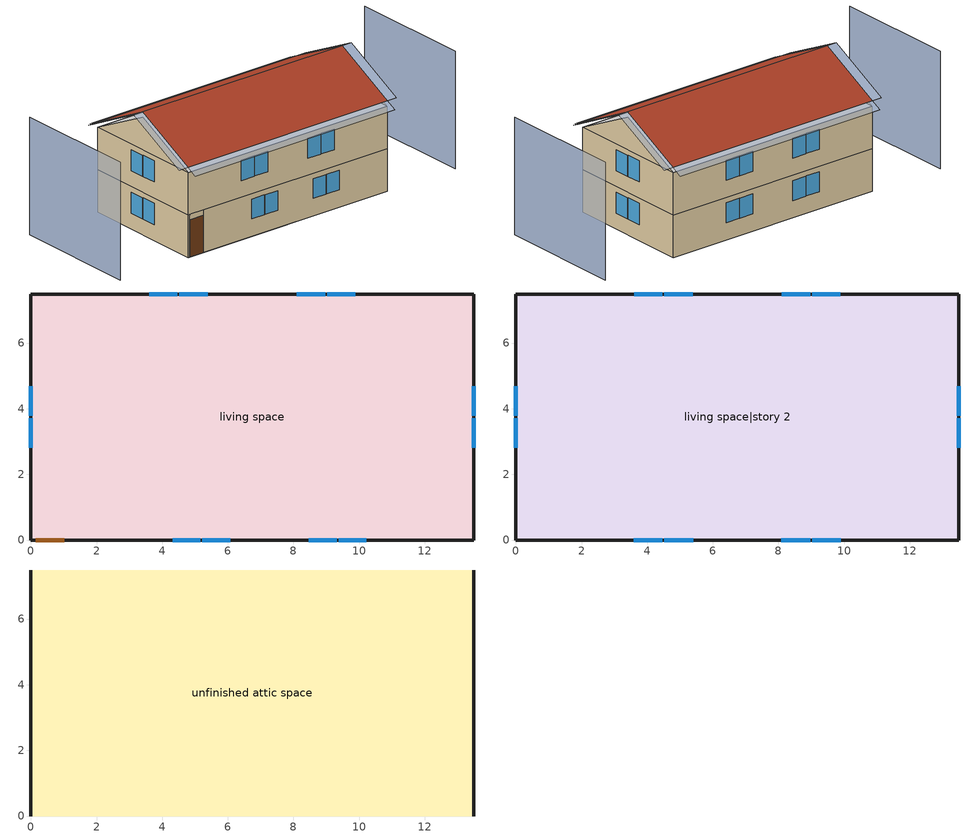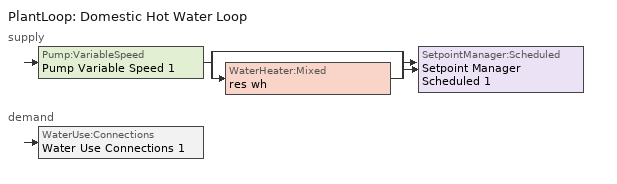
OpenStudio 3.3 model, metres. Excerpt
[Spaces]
living space
 floor foundation (FloorFndGrndFinSlab): 0,0 0,7.49 13.49,7.49 13.49,0 z0
 wall outside (WallExtInsFin): 0,7.49 0,0 0.13,0 1.05,0 13.49,0 13.49,7.49 0,7.49 z0:2.44
 window (WindowConstruction): 4.32,0 5.16,0 / 5.23,0 6.07,0 / 8.47,0 9.31,0 / 9.37,0 10.22,0 z1.01:2.13; 9.88,7.49 9.02,7.49 / 8.96,7.49 8.1,7.49 / 5.39,7.49 4.53,7.49 / 4.47,7.49 3.61,7.49 z0.99:2.13; 0,4.68 0,3.78 / 0,3.72 0,2.81 / 13.49,2.81 13.49,3.72 / 13.49,3.78 13.49,4.68 z0.92:2.13
 door (Door): 0.15,0 1.02,0 z0:2.13
living space|story 2
 floor to living space (FloorFinUninsFin): 0,0 0,7.49 13.49,7.49 13.49,0 z2.44
 wall outside (WallExtInsFin): 0,7.49 0,0 13.49,0 13.49,7.49 0,7.49 z2.44:4.88
 window (WindowConstruction): 3.59,0 4.47,0 / 4.53,0 5.4,0 / 8.08,0 8.96,0 / 9.02,0 9.9,0 z3.4:4.57; 9.88,7.49 9.02,7.49 / 8.96,7.49 8.1,7.49 / 5.39,7.49 4.53,7.49 / 4.47,7.49 3.61,7.49 z3.43:4.57; 0,4.68 0,3.78 / 0,3.72 0,2.81 / 13.49,2.81 13.49,3.72 / 13.49,3.78 13.49,4.68 z3.36:4.57
unfinished attic space
 floor to living space|story 2 (FloorFinInsUnfinAttic): 0,7.49 13.49,7.49 13.49,0 0,0 z4.88
 wall outside (WallExtUninsUnfin): 0,3.75,6.75 0,7.49,4.88 0,0,4.88; 13.49,3.75,6.75 13.49,0,4.88 13.49,7.49,4.88
 roof outside (RoofUnfinInsExt): 13.49,3.75,7.06 0,3.75,7.06 0,0,5.18 13.49,0,5.18; 0,3.75,7.06 13.49,3.75,7.06 13.49,7.49,5.18 0,7.49,5.18
shading: -4.57,7.49 -4.57,0 / 18.06,0 18.06,7.49 z0:6.75; 13.49,3.78 13.49,4.68 / 13.49,2.81 13.49,3.72 / 0,3.72 0,2.81 / 0,4.68 0,3.78 z3.36:4.57; 13.49,3.78 13.49,4.68 / 13.49,2.81 13.49,3.72 / 0,4.68 0,3.78 / 0,3.72 0,2.81 z0.92:2.13; 3.59,0 4.47,0 / 9.02,0 9.9,0 / 4.53,0 5.4,0 / 8.08,0 8.96,0 z3.4:4.57; 8.96,7.49 8.1,7.49 / 4.47,7.49 3.61,7.49 / 9.88,7.49 9.02,7.49 / 5.39,7.49 4.53,7.49 z0.99:2.13; 5.23,0 6.07,0 / 9.37,0 10.22,0 / 8.47,0 9.31,0 / 4.32,0 5.16,0 z1.01:2.13; 4.47,7.49 3.61,7.49 / 9.88,7.49 9.02,7.49 / 8.96,7.49 8.1,7.49 / 5.39,7.49 4.53,7.49 z3.43:4.57; 14.1,0,5.18 14.1,3.75,7.06 13.49,3.75,7.06 13.49,0,5.18; -0.61,3.75,7.06 -0.61,0,5.18 0,0,5.18 0,3.75,7.06; 0,-0.61,4.88 13.49,-0.61,4.88 13.49,0,5.18 0,0,5.18; -0.61,7.49,5.18 -0.61,3.75,7.06 0,3.75,7.06 0,7.49,5.18; 14.1,3.75,7.06 14.1,7.49,5.18 13.49,7.49,5.18 13.49,3.75,7.06; 13.49,8.1,4.88 0,8.1,4.88 0,7.49,5.18 13.49,7.49,5.18
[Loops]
PlantLoop 'Domestic Hot Water Loop'
 supply: Pump:VariableSpeed 'Pump Variable Speed 1' > split
  | bypass
  | WaterHeater:Mixed 'res wh'
  join > SetpointManager:Scheduled 'Setpoint Manager Scheduled 1'
 demand: WaterUse:Connections 'Water Use Connections 1'
[Building]
Building 1: North Axis {deg}=180; Standards Number of Stories=2; Standards Number of Above Ground Stories=2; Standards Building Type=singlefamilydetached; Standards Number of Living Units=1
[Site]
Denver-Aurora-Buckley AFB: Latitude {deg}=39.72; Longitude {deg}=-104.75; Time Zone {hr}=-7; Elevation {m}=1726; Terrain=Suburbs
[ClimateZones]
Climate Zone Institution Name 1=Building America; Climate Zone Document Year 1=0; Climate Zone Value 1=Marine; Climate Zone Institution Name 2=ASHRAE; Climate Zone Document Name 2=ANSI/ASHRAE Standard 169; Climate Zone Document Year 2=2006; Climate Zone Institution Name 3=CEC; Climate Zone Document Name 3=California Climate Zone Descriptions; Climate Zone Document Year 3=1995
[Site:WaterMainsTemperature]
Calculation Method=Correlation; Annual Average Outdoor Air Temperature {C}=11.8371; Maximum Difference In Monthly Average Outdoor Air Temperatures {deltaC}=13.5266
[Site:GroundTemperature:Deep]
11.8371, 11.8371, 11.8371, 11.8371, 11.8371, 11.8371, 11.8371, 11.8371, 11.8371, 11.8371, 11.8371, 11.8371
[Material] Roughness=Rough
Name | Thickness {m} | Conductivity {W/m-K} | Density {kg/m3} | Specific Heat {J/kg-K} | Thermal Absorptance | Solar Absorptance | Visible Absorptance
Drywall 0.5 in. | 0.0127 | 0.160291 | 801 | 837.4 | 0.9 | 0.5 | 0.1
FloorUATrussandIns | 0.0889 | 0.0589139 | 50.7834 | 1165.1 | 0.9 | 0.5 | 0.9
FloorUAAdditionalCeilingIns | 0.099314 | 0.0562575 | 16.02 | 1046.75
Metal, Dark | 0.009525 | 0.162714 | 1121.4 | 1465.45 | 0.9 | 0.9 | 0.9
RoofSheathing | 0.01905 | 0.115458 | 512.64 | 1214.23 | 0.82 | 0.3 | 0.3
RoofUARoofIns | 0.18415 | 8.02397 | 37.0049 | 1207.88 | 0.9 | 0.9 | 0.9
Wood, Medium/Dark | 0.0254 | 0.102417 | 544.68 | 1172.36 | 0.92 | 0.75 | 0.75
WallSheathing | 0.0127 | 0.115458 | 512.64 | 1214.23 | 0.82 | 0.3 | 0.3
WallStudAndCavity | 0.0889 | 0.329206 | 129.063 | 1212.76 | 0.92 | 0.75 | 0.92
WallStudAndCavity 1 | 0.0889 | 0.384544 | 83.0341 | 1211.67 | 0.92 | 0.75 | 0.92
WallStudAndCavity 2 | 0.0889 | 0.397942 | 83.0341 | 1211.67 | 0.82 | 0.3 | 0.3
res furniture material living space | 0.1524 | 0.115458 | 640.8 | 1214.23 | 0.9 | 0.6 | 0.1
FootingMaterial | 0.2032 | 1.803125 | 2242.8 | 837.4 | 0.9
Concrete 4.0 in. | 0.1016 | 1.803125 | 2242.8 | 837.4 | 0.9
Floor Covering | 0.0127 | 0.0433444 | 54.468 | 1339.84 | 0.9 | 0.9
FloorFinStudAndAirFloor | 0.1397 | 0.557395 | 67.691 | 1210.98 | 0.9 | 0.5 | 0.9
Wood Floor | 0.015875 | 0.115458 | 544.68 | 1214.23
DoorMaterial | 0.04445 | 0.0612267 | 512.64 | 1214.23 | 0.82 | 0.3 | 0.3
[Construction]
FloorFinInsUnfinAttic: Drywall 0.5 in., FloorUATrussandIns, FloorUAAdditionalCeilingIns
RoofUnfinInsExt: Metal, Dark, RoofSheathing, RoofUARoofIns
WallExtInsFin: Wood, Medium/Dark, WallSheathing, WallStudAndCavity, Drywall 0.5 in.
WallExtUninsUnfin: Wood, Medium/Dark, WallSheathing, WallStudAndCavity 1
WallIntFinUninsFin: WallStudAndCavity 2, Drywall 0.5 in.
res furniture construction living space; res furniture construction living space|story 2: res furniture material living space
FootingConstruction: FootingMaterial
FloorFndGrndFinSlab: Concrete 4.0 in., Floor Covering
FloorFinUninsFin: Drywall 0.5 in., FloorFinStudAndAirFloor, RoofSheathing, Wood Floor, Floor Covering
WindowConstruction: WindowMaterial
Door: DoorMaterial
[WindowMaterial:SimpleGlazingSystem]
WindowMaterial: U-Factor {W/m2-K}=1.64662; Solar Heat Gain Coefficient=0.26
[ThermalZone] Use Ideal Air Loads=No
Name | Thermostat
living zone | living zone temperature setpoint
unfinished attic zone
[Sizing:Zone] Zone Cooling Design Supply Air Temperature Input Method=SupplyAirTemperature; Zone Cooling Design Supply Air Temperature {C}=14; Zone Cooling Design Supply Air Temperature Difference {deltaC}=11.11; Zone Heating Design Supply Air Temperature Input Method=SupplyAirTemperature; Zone Heating Design Supply Air Temperature {C}=40; Zone Heating Design Supply Air Temperature Difference {deltaC}=11.11; Zone Cooling Design Supply Air Humidity Ratio {kg-H2O/kg-air}=0.0085; Zone Heating Design Supply Air Humidity Ratio {kg-H2O/kg-air}=0.008; Cooling Design Air Flow Method=DesignDay; Heating Design Air Flow Method=DesignDay; Account for Dedicated Outdoor Air System=No; Dedicated Outdoor Air System Control Strategy=NeutralSupplyAir; Dedicated Outdoor Air Low Setpoint Temperature for Design {C}=autosize; Dedicated Outdoor Air High Setpoint Temperature for Design {C}=autosize
living zone; unfinished attic zone
[Zone equipment]
living zone: Zone HVAC Baseboard Radiant Convective Electric
[Space]
Name | Space Type | Thermal Zone | Building Unit
living space; living space|story 2 | Space Type 1 | living zone | unit 1
unfinished attic space | Space Type 2 | unfinished attic zone
[SpaceType]
Name | Standards Space Type
Space Type 1 | living
Space Type 2 | unfinished attic
[BuildingUnit]
unit 1: Building Unit Type=Residential
[External:File]
schedules.csv: File=schedules.csv
[People:Definition] Number of People Calculation Method=People; Number of People {people}=0.5; Fraction Radiant=0.319734; Sensible Heat Fraction=0.573; Carbon Dioxide Generation Rate {m3/s-W}=0; Enable ASHRAE 55 Comfort Warnings=No; Mean Radiant Temperature Calculation Type=ZoneAveraged
res occupants|living space|story 2; res occupants|living space
[People] Number of People Schedule=occupants; Activity Level Schedule=res occupants activity schedule; Multiplier=1
Name | People Definition | Space or SpaceType
res occupants|living space|story 2 | res occupants|living space|story 2 | living space|story 2
res occupants|living space | res occupants|living space | living space
[InternalMass:Definition] Design Level Calculation Method=SurfaceArea
Name | Construction | Surface Area {m2}
living space Partition; living space|story 2 Partition | WallIntFinUninsFin | 101.079
res furniture mass living space | res furniture construction living space | 40.4314
res furniture mass living space|story 2 | res furniture construction living space|story 2 | 40.4314
[InternalMass] Multiplier=1
Name | Internal Mass Definition | Space or SpaceType
living space Partition | living space Partition | living space
living space|story 2 Partition | living space|story 2 Partition | living space|story 2
res furniture mass living space | res furniture mass living space | living space
res furniture mass living space|story 2 | res furniture mass living space|story 2 | living space|story 2
[Foundation:Kiva]
Foundation Kiva 1: Wall Height Above Grade {m}=0.2032; Wall Depth Below Slab {m}=0.2032; Footing Wall Construction=FootingConstruction
[Foundation:Kiva:Settings]
Soil Conductivity {W/m-K}=1.731; Soil Density {kg/m3}=1842.3; Soil Specific Heat {J/kg-K}=418.7; Ground Solar Absorptivity=0.9; Ground Thermal Absorptivity=0.9; Ground Surface Roughness {m}=0.03; Far-Field Width {m}=40; Deep-Ground Boundary Condition=ZeroFlux; Deep-Ground Depth {m}=40; Minimum Cell Dimension {m}=0.02; Maximum Cell Growth Coefficient=1.5; Simulation Timestep=Hourly
[SurfaceProperty:ExposedFoundationPerimeter]
Surface 1: Exposed Perimeter Calculation Method=TotalExposedPerimeter; Total Exposed Perimeter {m}=41.9644
[PlantLoop]
Domestic Hot Water Loop: Glycol Concentration=0; Maximum Loop Flow Rate {m3/s}=0.01; Plant Loop Volume {m3}=0.003; Load Distribution Scheme=Optimal
[Sizing:Plant]
Domestic Hot Water Loop: Loop Type=Heating; Design Loop Exit Temperature {C}=51.6667; Loop Design Temperature Difference {deltaC}=5.55556; Sizing Option=NonCoincident; Zone Timesteps in Averaging Window=1; Coincident Sizing Factor Mode=None
[Pump:VariableSpeed]
Pump Variable Speed 1: Rated Flow Rate {m3/s}=0.01; Rated Pump Head {Pa}=1; Rated Power Consumption {W}=0; Motor Efficiency=1; Fraction of Motor Inefficiencies to Fluid Stream=0; Coefficient 1 of the Part Load Performance Curve=0; Coefficient 2 of the Part Load Performance Curve=1; Coefficient 3 of the Part Load Performance Curve=0; Coefficient 4 of the Part Load Performance Curve=0; Pump Control Type=Intermittent; Skin Loss Radiative Fraction=0.5; Design Power Sizing Method=PowerPerFlowPerPressure; Design Electric Power per Unit Flow Rate {W/(m3/s)}=348701.1; Design Shaft Power per Unit Flow Rate per Unit Head {W-s/m3-Pa}=1.28205; Design Minimum Flow Rate Fraction=0
[SetpointManager:Scheduled]
Setpoint Manager Scheduled 1: Control Variable=Temperature; Schedule=dhw temp
[WaterHeater:Mixed]
res wh: Tank Volume {m3}=0.143846; Setpoint Temperature Schedule=WH Setpoint Temp; Deadband Temperature Difference {deltaC}=2; Maximum Temperature Limit {C}=99; Heater Control Type=Cycle; Heater Maximum Capacity {W}=11722.8; Heater Minimum Capacity {W}=0; Heater Fuel Type=Electricity; Heater Thermal Efficiency=0.773298; Off Cycle Parasitic Fuel Consumption Rate {W}=0; Off Cycle Parasitic Fuel Type=Electricity; Off Cycle Parasitic Heat Fraction to Tank=0; On Cycle Parasitic Fuel Consumption Rate {W}=0; On Cycle Parasitic Fuel Type=Electricity; On Cycle Parasitic Heat Fraction to Tank=0; Ambient Temperature Indicator=ThermalZone; Ambient Temperature Thermal Zone=living zone; Off Cycle Loss Coefficient to Ambient Temperature {W/K}=4.15693; Off Cycle Loss Fraction to Thermal Zone=0.64; On Cycle Loss Coefficient to Ambient Temperature {W/K}=4.15693; On Cycle Loss Fraction to Thermal Zone=1; Use Side Effectiveness=1; Source Side Effectiveness=1; Use Side Design Flow Rate {m3/s}=autosize; Source Side Design Flow Rate {m3/s}=autosize; Indirect Water Heating Recovery Time {hr}=1.5; Source Side Flow Control Mode=IndirectHeatPrimarySetpoint
[WaterHeater:Sizing]
res wh: Design Mode=PeakDraw; Time Storage Can Meet Peak Draw {hr}=0.538503; Time for Tank Recovery {hr}=0; Nominal Tank Volume for Autosizing Plant Connections {m3}=1
[WaterUse:Connections]
Water Use Connections 1: Drain Water Heat Exchanger Type=None; Drain Water Heat Exchanger Destination=Plant; Water Use Equipment Name 1=res shower; Water Use Equipment Name 2=res sink; Water Use Equipment Name 3=res bath; Water Use Equipment Name 4=res shower dist; Water Use Equipment Name 5=res sink dist; Water Use Equipment Name 6=res bath dist; Water Use Equipment Name 7=res cw; Water Use Equipment Name 8=res dw
[WaterUse:Equipment:Definition]
Name | Peak Flow Rate {m3/s} | Target Temperature Schedule
res shower | 2.21207e-05 | fixtures temperature schedule
res sink | 1.99845e-05 | fixtures temperature schedule
res bath | 8.15802e-05 | fixtures temperature schedule
res shower dist; res sink dist; res bath dist | 0 | fixtures temperature schedule
res cw | 1.13929e-05 | res cw temperature schedule
res dw | 1.94488e-05 | res dw temperature schedule
[WaterUse:Equipment] Space=living space|story 2
Name | Water Use Equipment Definition | Flow Rate Fraction Schedule
res shower | res shower | showers
res sink | res sink | sinks
res bath | res bath | baths
res shower dist | res shower dist | showers
res sink dist | res sink dist | sinks
res bath dist | res bath dist | baths
res cw | res cw | clothes_washer
res dw | res dw | dishwasher
[OtherEquipment:Definition] Design Level Calculation Method=EquipmentLevel; Fraction Radiant=0; Fraction Lost=0
Name | Design Level {W} | Fraction Latent
res shower | 635.946 | 0.486891
res sink | 200.542 | 0.311263
res bath | 1202.06 | 0
res hot water distribution | 3491.5 | 0
[OtherEquipment] Space or SpaceType=living space|story 2
Name | Other Equipment Definition | Schedule
res shower | res shower | showers
res sink | res sink | sinks
res bath | res bath | baths
res hot water distribution | res hot water distribution | showers
[EnergyManagementSystem:Sensor]
Name | Output Variable or Output Meter Index Key | Output Variable or Output Meter
res_shower_vol | res shower | Water Use Equipment Hot Water Volume
res_shower_tout | res wh | Water Heater Use Side Outlet Temperature
res_shower_mixsp | fixtures temperature schedule | Schedule Value
res_nv_pb_s |  | Site Outdoor Air Barometric Pressure
res_af_vw_s |  | Site Wind Speed
res_nv_wt_s |  | Site Outdoor Air Humidity Ratio
res_af_1_tin_s | living zone | Zone Mean Air Temperature
res_af_1_tt_s | living zone | Zone Outdoor Air Drybulb Temperature
res_nv_1_nva_s | res nv_1 avail schedule | Schedule Value
res_nv_1_sp_s | res nv_1 temp schedule | Schedule Value
res_infil_1_range_sch_s | res mv_1 range exhaust schedule | Schedule Value
res_infil_1_bath_sch_s | res mv_1 bath exhaust schedule | Schedule Value
res_infil_1_dryer_sch_s | clothes_dryer_exhaust | Schedule Value
res_infil_1_wh_sch_s | Always On Discrete | Schedule Value
[EnergyManagementSystem:Program]
res_shower_sag: If res_shower_vol > 0; Set ShowerTime=SystemTimeStep; Else; Set ShowerTime=0; EndIf; If (res_shower_vol > 0) && (res_shower_mixsp > res_shower_tout); Set ShowerSag=SystemTimeStep; Set ShowerE=res_shower_vol*4141170*(res_shower_mixsp-res_shower_tout); Else; Set ShowerSag=0; Set ShowerE=0; EndIf
res_nv_1_program: Set Tdiff = res_af_1_tin_s-res_af_1_tt_s; Set dT = (@Abs Tdiff); Set pt = (@RhFnTdbWPb res_af_1_tt_s res_nv_wt_s res_nv_pb_s); Set NVA = 9725.065913320661; Set Cs = 0.00017926040778923255; Set Cw = 8.70903777141566e-05; Set MNV = 2.7385536970752042; Set MHR = 0.0115; Set MRH = 0.7; Set temp1 = (res_nv_1_nva_s*NVA); Set SGNV = temp1*((((Cs*dT)+(Cw*(res_af_vw_s^2)))^0.5)/1000); If (res_nv_wt_s<MHR) && (pt<MRH) && (res_af_1_tin_s>res_nv_1_sp_s); Set temp2 = (res_af_1_tin_s-res_nv_1_sp_s); Set NVadj1 = temp2/(res_af_1_tin_s-res_af_1_tt_s); Set NVadj2 = (@Min NVadj1 1); Set NVadj3 = (@Max NVadj2 0); Set NVadj = SGNV*NVadj3; Set res_nv_1_flow_act = (@Min NVadj MNV); Else; Set res_nv_1_flow_act = 0; EndIf
res_infil_1_program: Set p_m = 0.14; Set p_s = 0.22; Set s_m = 270; Set s_s = 370; Set z_m = 9.99744; Set z_s = 4.8768; Set f_t = (((s_m/z_m)^p_m)*((z_s/s_s)^p_s)); Set Tdiff = res_af_1_tin_s-res_af_1_tt_s; Set dT = @Abs Tdiff; Set c = 0.2124; Set Cs = 0.1055; Set Cw = 0.1502; Set n = 0.65; Set sft = (f_t*0.7000000000000001); Set temp1 = ((c*Cw)*((sft*res_af_vw_s)^(2*n)))^2; Set Qn = (((c*Cs*(dT^n))^2)+temp1)^0.5; Set Tdiff = res_af_1_tin_s-res_af_1_tt_s; Set QWHV = res_infil_1_wh_sch_s*0.0; Set Qrange = res_infil_1_range_sch_s*0.0472; Set Qdryer = res_infil_1_dryer_sch_s*0.0472; Set Qbath = res_infil_1_bath_sch_s*0.0472; Set QductsOut = 0; Set QductsIn = 0; Set Qout = Qrange+Qbath+Qdryer+QductsOut; Set Qin = QWHV+QductsIn; Set faneff_wh = 1; Set res_infil_1_house_fan_act = (QWHV*300)/faneff_wh*0; Set faneff_sp = 0.4719474432000001; Set res_infil_1_range_fan_act = (Qrange*300)/faneff_sp; Set res_infil_1_bath_fan_act = (Qbath*300)/faneff_sp; Set Qfan = (@Max Qout Qin); If Qfan > 0; Set Qavg = ((Qout + Qin) / 2.0); If ((@Abs (Qout - Qavg)) / Qavg) <= 0.1; Set phi = 1; Else; Set phi = (Qn / (Qn + Qfan)); EndIf; Set Qinf_adj = phi * Qn; Else; Set Qinf_adj = Qn; EndIf; Set res_infil_1_flow_act = Qfan + Qinf_adj
[EnergyManagementSystem:ProgramCallingManager]
res shower sag: EndOfSystemTimestepAfterHVACReporting; res_shower_sag
res af_1 program calling manager: BeginTimestepBeforePredictor; res_infil_1_program; res_nv_1_program
[EnergyManagementSystem:OutputVariable] Type of Data in Variable=Summed; Update Frequency=SystemTimestep; EMS Program or Subroutine=res_shower_sag
Name | EMS Variable | Units
Unmet Shower Energy|unit 1 | ShowerE | J
Unmet Shower Time|unit 1 | ShowerSag | hr
Shower Draw Time|unit 1 | ShowerTime | hr
[ThermostatSetpoint:DualSetpoint]
living zone temperature setpoint: Heating Setpoint Temperature Schedule=res heating setpoint; Cooling Setpoint Temperature Schedule=res cooling setpoint
[ElectricEquipment:Definition] Design Level Calculation Method=EquipmentLevel
Name | Design Level {W} | Fraction Latent | Fraction Radiant | Fraction Lost
res ceil fan | 10.6213 | 0 | 0.558 | 0
res refrig | 71.9878 | 0 | 0 | 0
res cw | 695.483 | 0 | 0.48 | 0.2
res cd electric | 9336.28 | 0.05 | 0.09 | 0.8
res dw | 1478.12 | 0.15 | 0.36 | 0.25
res range electric | 3505.96 | 0.3 | 0.24 | 0.3
res misc plug loads|living space|story 2; res misc plug loads|living space | 113.094 | 0.021 | 0.558 | 0.049
res well pump | 87.3477 | 0 | 0 | 1
res infil_1 house fan; res infil_1 range fan; res infil_1 bath fan | 0 | 0 | 0 | 1
[ElectricEquipment]
Name | Electric Equipment Definition | Space or SpaceType | Schedule
res ceil fan | res ceil fan | living space|story 2 | ceiling_fan
res refrig | res refrig | living space|story 2 | res refrig schedule
res cw | res cw | living space|story 2 | clothes_washer_power
res cd electric | res cd electric | living space|story 2 | clothes_dryer
res dw | res dw | living space|story 2 | dishwasher_power
res range electric | res range electric | living space|story 2 | cooking_range
res misc plug loads|living space|story 2 | res misc plug loads|living space|story 2 | living space|story 2 | plug_loads
res misc plug loads|living space | res misc plug loads|living space | living space | plug_loads
res well pump | res well pump | living space | plug_loads_well_pump
res infil_1 house fan | res infil_1 house fan | living space|story 2 | Always On Discrete
res infil_1 range fan | res infil_1 range fan | living space|story 2 | Always On Discrete
res infil_1 bath fan | res infil_1 bath fan | living space|story 2 | Always On Discrete
[Lights:Definition] Design Level Calculation Method=LightingLevel; Lighting Level {W}=282.438; Fraction Radiant=0.6; Fraction Visible=0.2; Return Air Fraction=0
res lighting interior living space|story 2; res lighting interior living space
[Lights] Schedule=lighting_interior; Fraction Replaceable=1
Name | Lights Definition | Space or SpaceType
res lighting interior living space|story 2 | res lighting interior living space|story 2 | living space|story 2
res lighting interior living space | res lighting interior living space | living space
[Exterior:Lights:Definition]
res lighting exterior: Design Level {W}=8.50915
[Exterior:Lights]
res lighting exterior: Exterior Lights Definition=res lighting exterior; Schedule=lighting_exterior
[SpaceInfiltration:EffectiveLeakageArea]
res infil|unfinished attic space: Space or SpaceType=unfinished attic space; Schedule=Always On Discrete; Effective Air Leakage Area {cm2}=3365.91; Stack Coefficient=0.000151375; Wind Coefficient=4.15698e-05
[SpaceInfiltration:DesignFlowRate] Space or SpaceType=living space|story 2; Schedule=Always On Discrete; Design Flow Rate Calculation Method=Flow/Space; Design Flow Rate {m3/s}=0
res nv_1 flow; res infil_1 flow
[EnergyManagementSystem:Actuator]
Name | Actuated Component | Actuated Component Type | Actuated Component Control Type
res_nv_1_flow_act | res nv_1 flow | Zone Infiltration | Air Exchange Flow Rate
res_infil_1_house_fan_act | res infil_1 house fan | ElectricEquipment | Electricity Rate
res_infil_1_range_fan_act | res infil_1 range fan | ElectricEquipment | Electricity Rate
res_infil_1_bath_fan_act | res infil_1 bath fan | ElectricEquipment | Electricity Rate
res_infil_1_flow_act | res infil_1 flow | Zone Infiltration | Air Exchange Flow Rate
[ZoneHVAC:Baseboard:RadiantConvective:Electric]
Zone HVAC Baseboard Radiant Convective Electric: Availability Schedule=Always On Discrete hvac_library; Heating Design Capacity Method=HeatingDesignCapacity; Heating Design Capacity {W}=autosize; Heating Design Capacity Per Floor Area {W/m2}=0; Fraction of Autosized Heating Design Capacity=1; Efficiency=1; Fraction Radiant=0.2; Fraction of Radiant Energy Incident on People=0.3
[Schedule:File] External File=schedules.csv; Rows to Skip at Top=1; Number of Hours of Data=8760; Minutes per Item=15
Name | Column Number
occupants | 1
showers | 14
sinks | 15
baths | 13
ceiling_fan | 16
clothes_washer | 9
clothes_washer_power | 10
clothes_dryer | 11
dishwasher | 7
dishwasher_power | 8
cooking_range | 6
lighting_interior | 2
lighting_exterior | 3
plug_loads | 17
plug_loads_well_pump | 19
clothes_dryer_exhaust | 12
[Schedule:Constant]
Name | Value
res occupants activity schedule | 112.539
dhw temp; WH Setpoint Temp | 51.6667
fixtures temperature schedule | 43.3333
Always On Discrete; Always On Discrete hvac_library | 1
res cw temperature schedule; res dw temperature schedule | 52.666
[Schedule:Ruleset]
Name | Default Day Schedule | Summer Design Day Schedule | Winter Design Day Schedule
res heating setpoint | Schedule Day 6 | res heating setpoint summer design | res heating setpoint winter design
res cooling setpoint | Schedule Day 7 | res cooling setpoint summer design | res cooling setpoint winter design
res refrig schedule | Schedule Day 8 | res refrig schedule summer design | res refrig schedule winter design
res nv_1 temp schedule | Schedule Day 13
res nv_1 avail schedule | Schedule Day 14
res mv_1 range exhaust schedule | Schedule Day 17 | res mv_1 range exhaust schedule summer design | res mv_1 range exhaust schedule winter design
res mv_1 bath exhaust schedule | Schedule Day 18 | res mv_1 bath exhaust schedule summer design | res mv_1 bath exhaust schedule winter design
[Schedule:Day]
Schedule Day 6; Schedule Day 7; Schedule Day 8; res refrig schedule winter design; Schedule Day 13; Schedule Day 14; Schedule Day 17; res mv_1 range exhaust schedule winter design; Schedule Day 18; res mv_1 bath exhaust schedule winter design: 24, 0, 0
res heating setpoint allday1; res heating setpoint allday2; res heating setpoint allday3; res heating setpoint allday4; res heating setpoint allday5; res heating setpoint allday6; res heating setpoint allday7; res heating setpoint allday8; res heating setpoint allday9; res heating setpoint allday10; res heating setpoint allday11; res heating setpoint allday12; res cooling setpoint allday1; res cooling setpoint allday2; res cooling setpoint allday3; res cooling setpoint allday4; res cooling setpoint allday5; res cooling setpoint allday6; res cooling setpoint allday9; res cooling setpoint allday10; res cooling setpoint allday11; res cooling setpoint allday12: 2, 0, 21.1111, 11, 0, 20.5556, 24, 0, 21.1111
res heating setpoint winter design; res cooling setpoint winter design: 24, 0, 21.1111
res heating setpoint summer design; res cooling setpoint summer design: 24, 0, 23.8889
res cooling setpoint allday7; res cooling setpoint allday8: 1, 0, 21.1111, 2, 0, 21.1111, 3, 0, 20.5556, 4, 0, 20.5556, 5, 0, 20.5556, 6, 0, 20.5556, 7, 0, 20.5556, 8, 0, 20.5556, 9, 0, 20.5556, 10, 0, 20.5556, 11, 0, 20.5556, 12, 0, 21.1111, 13, 0, 21.1111, 14, 0, 21.1111, 15, 0, 21.1111, 16, 0, 21.1111, 17, 0, 21.1111, 18, 0, 21.1111, 19, 0, 21.1111, 20, 0, 21.1111, 21, 0, 21.1111, 22, 0, 21.1111, 23, 0, 21.1111, 24, 0, 21.1111
res refrig schedule allday1; res refrig schedule allday12: 1, 0, 0.610949, 2, 0, 0.595675, 3, 0, 0.580401, 4, 0, 0.565128, 6, 0, 0.549854, 7, 0, 0.580401, 8, 0, 0.610949, 10, 0, 0.626223, 12, 0, 0.610949, 15, 0, 0.641496, 16, 0, 0.626223, 17, 0, 0.672044, 18, 0, 0.733139, 19, 0, 0.763686, 20, 0, 0.733139, 21, 0, 0.717865, 22, 0, 0.702591, 23, 0, 0.672044, 24, 0, 0.626223
res refrig schedule allday2: 1, 0, 0.609489, 2, 0, 0.594252, 3, 0, 0.579015, 4, 0, 0.563777, 6, 0, 0.54854, 7, 0, 0.579015, 8, 0, 0.609489, 10, 0, 0.624726, 12, 0, 0.609489, 15, 0, 0.639964, 16, 0, 0.624726, 17, 0, 0.670438, 18, 0, 0.731387, 19, 0, 0.761861, 20, 0, 0.731387, 21, 0, 0.71615, 22, 0, 0.700912, 23, 0, 0.670438, 24, 0, 0.624726
res refrig schedule allday3; res refrig schedule allday4; res refrig schedule allday5: 1, 0, 0.791241, 2, 0, 0.77146, 3, 0, 0.751679, 4, 0, 0.731898, 6, 0, 0.712117, 7, 0, 0.751679, 8, 0, 0.791241, 10, 0, 0.811022, 12, 0, 0.791241, 15, 0, 0.830803, 16, 0, 0.811022, 17, 0, 0.870365, 18, 0, 0.949489, 19, 0, 0.989051, 20, 0, 0.949489, 21, 0, 0.929708, 22, 0, 0.909927, 23, 0, 0.870365, 24, 0, 0.811022
res refrig schedule allday6; res refrig schedule allday7; res refrig schedule allday8; res refrig schedule allday9: 1, 0, 0.8, 2, 0, 0.78, 3, 0, 0.76, 4, 0, 0.74, 6, 0, 0.72, 7, 0, 0.76, 8, 0, 0.8, 10, 0, 0.82, 12, 0, 0.8, 15, 0, 0.84, 16, 0, 0.82, 17, 0, 0.88, 18, 0, 0.96, 19, 0, 1, 20, 0, 0.96, 21, 0, 0.94, 22, 0, 0.92, 23, 0, 0.88, 24, 0, 0.82
res refrig schedule allday10: 1, 0, 0.679562, 2, 0, 0.662573, 3, 0, 0.645584, 4, 0, 0.628595, 6, 0, 0.611606, 7, 0, 0.645584, 8, 0, 0.679562, 10, 0, 0.696551, 12, 0, 0.679562, 15, 0, 0.71354, 16, 0, 0.696551, 17, 0, 0.747518, 18, 0, 0.815474, 19, 0, 0.849453, 20, 0, 0.815474, 21, 0, 0.798485, 22, 0, 0.781496, 23, 0, 0.747518, 24, 0, 0.696551
res refrig schedule allday11: 1, 0, 0.675182, 2, 0, 0.658303, 3, 0, 0.641423, 4, 0, 0.624544, 6, 0, 0.607664, 7, 0, 0.641423, 8, 0, 0.675182, 10, 0, 0.692062, 12, 0, 0.675182, 15, 0, 0.708942, 16, 0, 0.692062, 17, 0, 0.742701, 18, 0, 0.810219, 19, 0, 0.843978, 20, 0, 0.810219, 21, 0, 0.793339, 22, 0, 0.77646, 23, 0, 0.742701, 24, 0, 0.692062
res refrig schedule summer design; res mv_1 range exhaust schedule summer design; res mv_1 bath exhaust schedule summer design: 24, 0, 1
res nv_1 temp schedule allday1; res nv_1 temp schedule allday2; res nv_1 temp schedule allday3; res nv_1 temp schedule allday4; res nv_1 temp schedule allday5; res nv_1 temp schedule allday10; res nv_1 temp schedule allday11; res nv_1 temp schedule allday12: 2, 0, 20.5556, 11, 0, 20, 24, 0, 20.5556
res nv_1 temp schedule allday6; res nv_1 temp schedule allday7; res nv_1 temp schedule allday9: 24, 0, 21.6667
res nv_1 temp schedule allday8: 2, 0, 21.6667, 11, 0, 21.1111, 24, 0, 21.6667
res nv_1 availability schedule allday1 on; res nv_1 availability schedule allday1 on 1; res nv_1 availability schedule allday1 on 2; res nv_1 availability schedule allday1 on 3; res nv_1 availability schedule allday1 on 4; res nv_1 availability schedule allday1 on 5; res nv_1 availability schedule allday1 on 6; res nv_1 availability schedule allday1 on 7; res nv_1 availability schedule allday1 on 8; res nv_1 availability schedule allday1 on 9; res nv_1 availability schedule allday1 on 10; res nv_1 availability schedule allday1 on 11: 1, 0, 1, 2, 0, 1, 3, 0, 1, 4, 0, 1, 5, 0, 1, 6, 0, 1, 7, 0, 1, 8, 0, 1, 9, 0, 1, 10, 0, 1, 11, 0, 1, 12, 0, 1, 13, 0, 1, 14, 0, 1, 15, 0, 1, 16, 0, 1, 17, 0, 1, 18, 0, 1, 19, 0, 1, 20, 0, 1, 21, 0, 1, 22, 0, 1, 23, 0, 1, 24, 0, 1
res mv_1 range exhaust schedule allday1; res mv_1 range exhaust schedule allday2; res mv_1 range exhaust schedule allday3; res mv_1 range exhaust schedule allday4; res mv_1 range exhaust schedule allday5; res mv_1 range exhaust schedule allday6; res mv_1 range exhaust schedule allday7; res mv_1 range exhaust schedule allday8; res mv_1 range exhaust schedule allday9; res mv_1 range exhaust schedule allday10; res mv_1 range exhaust schedule allday11; res mv_1 range exhaust schedule allday12: 6, 0, 0, 7, 0, 1, 24, 0, 0
res mv_1 bath exhaust schedule allday1; res mv_1 bath exhaust schedule allday2; res mv_1 bath exhaust schedule allday3; res mv_1 bath exhaust schedule allday4; res mv_1 bath exhaust schedule allday5; res mv_1 bath exhaust schedule allday6; res mv_1 bath exhaust schedule allday7; res mv_1 bath exhaust schedule allday8; res mv_1 bath exhaust schedule allday9; res mv_1 bath exhaust schedule allday10; res mv_1 bath exhaust schedule allday11; res mv_1 bath exhaust schedule allday12: 11, 0, 0, 12, 0, 1, 24, 0, 0
[Schedule:Rule] Apply Monday=Yes; Apply Wednesday=Yes; Apply Friday=Yes; Date Specification Type=DateRange; Start Day=1
Name | Schedule Ruleset | Rule Order | Day Schedule | Apply Sunday | Apply Tuesday | Apply Thursday | Apply Saturday | Start Month | End Month | End Day
res heating setpoint allday rule1 | res heating setpoint | 11 | res heating setpoint allday1 | Yes | Yes | Yes | Yes | 1 | 1 | 31
res heating setpoint allday rule2 | res heating setpoint | 10 | res heating setpoint allday2 | Yes | Yes | Yes | Yes | 2 | 2 | 28
res heating setpoint allday rule3 | res heating setpoint | 9 | res heating setpoint allday3 | Yes | Yes | Yes | Yes | 3 | 3 | 31
res heating setpoint allday rule4 | res heating setpoint | 8 | res heating setpoint allday4 | Yes | Yes | Yes | Yes | 4 | 4 | 30
res heating setpoint allday rule5 | res heating setpoint | 7 | res heating setpoint allday5 | Yes | Yes | Yes | Yes | 5 | 5 | 31
res heating setpoint allday rule6 | res heating setpoint | 6 | res heating setpoint allday6 | Yes | Yes | Yes | Yes | 6 | 6 | 30
res heating setpoint allday rule7 | res heating setpoint | 5 | res heating setpoint allday7 | Yes | Yes | Yes | Yes | 7 | 7 | 31
res heating setpoint allday rule8 | res heating setpoint | 4 | res heating setpoint allday8 | Yes | Yes | Yes | Yes | 8 | 8 | 31
res heating setpoint allday rule9 | res heating setpoint | 3 | res heating setpoint allday9 | Yes | Yes | Yes | Yes | 9 | 9 | 30
res heating setpoint allday rule10 | res heating setpoint | 2 | res heating setpoint allday10 | Yes | Yes | Yes | Yes | 10 | 10 | 31
res heating setpoint allday rule11 | res heating setpoint | 1 | res heating setpoint allday11 | Yes | Yes | Yes | Yes | 11 | 11 | 30
res heating setpoint allday rule12 | res heating setpoint | 0 | res heating setpoint allday12 | Yes | Yes | Yes | Yes | 12 | 12 | 31
res cooling setpoint allday rule1 | res cooling setpoint | 11 | res cooling setpoint allday1 | Yes | Yes | Yes | Yes | 1 | 1 | 31
res cooling setpoint allday rule2 | res cooling setpoint | 10 | res cooling setpoint allday2 | Yes | Yes | Yes | Yes | 2 | 2 | 28
res cooling setpoint allday rule3 | res cooling setpoint | 9 | res cooling setpoint allday3 | Yes | Yes | Yes | Yes | 3 | 3 | 31
res cooling setpoint allday rule4 | res cooling setpoint | 8 | res cooling setpoint allday4 | Yes | Yes | Yes | Yes | 4 | 4 | 30
res cooling setpoint allday rule5 | res cooling setpoint | 7 | res cooling setpoint allday5 | Yes | Yes | Yes | Yes | 5 | 5 | 31
res cooling setpoint allday rule6 | res cooling setpoint | 6 | res cooling setpoint allday6 | Yes | Yes | Yes | Yes | 6 | 6 | 30
res cooling setpoint allday rule7 | res cooling setpoint | 5 | res cooling setpoint allday7 | Yes | Yes | Yes | Yes | 7 | 7 | 31
res cooling setpoint allday rule8 | res cooling setpoint | 4 | res cooling setpoint allday8 | Yes | Yes | Yes | Yes | 8 | 8 | 31
res cooling setpoint allday rule9 | res cooling setpoint | 3 | res cooling setpoint allday9 | Yes | Yes | Yes | Yes | 9 | 9 | 30
res cooling setpoint allday rule10 | res cooling setpoint | 2 | res cooling setpoint allday10 | Yes | Yes | Yes | Yes | 10 | 10 | 31
res cooling setpoint allday rule11 | res cooling setpoint | 1 | res cooling setpoint allday11 | Yes | Yes | Yes | Yes | 11 | 11 | 30
res cooling setpoint allday rule12 | res cooling setpoint | 0 | res cooling setpoint allday12 | Yes | Yes | Yes | Yes | 12 | 12 | 31
res refrig schedule allday rule1 | res refrig schedule | 11 | res refrig schedule allday1 | Yes | Yes | Yes | Yes | 1 | 1 | 31
res refrig schedule allday rule2 | res refrig schedule | 10 | res refrig schedule allday2 | Yes | Yes | Yes | Yes | 2 | 2 | 28
res refrig schedule allday rule3 | res refrig schedule | 9 | res refrig schedule allday3 | Yes | Yes | Yes | Yes | 3 | 3 | 31
res refrig schedule allday rule4 | res refrig schedule | 8 | res refrig schedule allday4 | Yes | Yes | Yes | Yes | 4 | 4 | 30
res refrig schedule allday rule5 | res refrig schedule | 7 | res refrig schedule allday5 | Yes | Yes | Yes | Yes | 5 | 5 | 31
res refrig schedule allday rule6 | res refrig schedule | 6 | res refrig schedule allday6 | Yes | Yes | Yes | Yes | 6 | 6 | 30
res refrig schedule allday rule7 | res refrig schedule | 5 | res refrig schedule allday7 | Yes | Yes | Yes | Yes | 7 | 7 | 31
res refrig schedule allday rule8 | res refrig schedule | 4 | res refrig schedule allday8 | Yes | Yes | Yes | Yes | 8 | 8 | 31
res refrig schedule allday rule9 | res refrig schedule | 3 | res refrig schedule allday9 | Yes | Yes | Yes | Yes | 9 | 9 | 30
res refrig schedule allday rule10 | res refrig schedule | 2 | res refrig schedule allday10 | Yes | Yes | Yes | Yes | 10 | 10 | 31
res refrig schedule allday rule11 | res refrig schedule | 1 | res refrig schedule allday11 | Yes | Yes | Yes | Yes | 11 | 11 | 30
res refrig schedule allday rule12 | res refrig schedule | 0 | res refrig schedule allday12 | Yes | Yes | Yes | Yes | 12 | 12 | 31
res nv_1 temp schedule allday rule1 | res nv_1 temp schedule | 11 | res nv_1 temp schedule allday1 | Yes | Yes | Yes | Yes | 1 | 1 | 31
res nv_1 temp schedule allday rule2 | res nv_1 temp schedule | 10 | res nv_1 temp schedule allday2 | Yes | Yes | Yes | Yes | 2 | 2 | 28
res nv_1 temp schedule allday rule3 | res nv_1 temp schedule | 9 | res nv_1 temp schedule allday3 | Yes | Yes | Yes | Yes | 3 | 3 | 31
res nv_1 temp schedule allday rule4 | res nv_1 temp schedule | 8 | res nv_1 temp schedule allday4 | Yes | Yes | Yes | Yes | 4 | 4 | 30
res nv_1 temp schedule allday rule5 | res nv_1 temp schedule | 7 | res nv_1 temp schedule allday5 | Yes | Yes | Yes | Yes | 5 | 5 | 31
res nv_1 temp schedule allday rule6 | res nv_1 temp schedule | 6 | res nv_1 temp schedule allday6 | Yes | Yes | Yes | Yes | 6 | 6 | 30
res nv_1 temp schedule allday rule7 | res nv_1 temp schedule | 5 | res nv_1 temp schedule allday7 | Yes | Yes | Yes | Yes | 7 | 7 | 31
res nv_1 temp schedule allday rule8 | res nv_1 temp schedule | 4 | res nv_1 temp schedule allday8 | Yes | Yes | Yes | Yes | 8 | 8 | 31
res nv_1 temp schedule allday rule9 | res nv_1 temp schedule | 3 | res nv_1 temp schedule allday9 | Yes | Yes | Yes | Yes | 9 | 9 | 30
res nv_1 temp schedule allday rule10 | res nv_1 temp schedule | 2 | res nv_1 temp schedule allday10 | Yes | Yes | Yes | Yes | 10 | 10 | 31
res nv_1 temp schedule allday rule11 | res nv_1 temp schedule | 1 | res nv_1 temp schedule allday11 | Yes | Yes | Yes | Yes | 11 | 11 | 30
res nv_1 temp schedule allday rule12 | res nv_1 temp schedule | 0 | res nv_1 temp schedule allday12 | Yes | Yes | Yes | Yes | 12 | 12 | 31
res nv_1 availability schedule allday ruleset1 on | res nv_1 avail schedule | 11 | res nv_1 availability schedule allday1 on |  |  |  |  | 1 | 1 | 31
res nv_1 availability schedule allday ruleset2 on | res nv_1 avail schedule | 10 | res nv_1 availability schedule allday1 on 1 |  |  |  |  | 2 | 2 | 28
res nv_1 availability schedule allday ruleset3 on | res nv_1 avail schedule | 9 | res nv_1 availability schedule allday1 on 2 |  |  |  |  | 3 | 3 | 31
res nv_1 availability schedule allday ruleset4 on | res nv_1 avail schedule | 8 | res nv_1 availability schedule allday1 on 3 |  |  |  |  | 4 | 4 | 30
res nv_1 availability schedule allday ruleset5 on | res nv_1 avail schedule | 7 | res nv_1 availability schedule allday1 on 4 |  |  |  |  | 5 | 5 | 31
res nv_1 availability schedule allday ruleset6 on | res nv_1 avail schedule | 6 | res nv_1 availability schedule allday1 on 5 |  |  |  |  | 6 | 6 | 30
res nv_1 availability schedule allday ruleset7 on | res nv_1 avail schedule | 5 | res nv_1 availability schedule allday1 on 6 |  |  |  |  | 7 | 7 | 31
res nv_1 availability schedule allday ruleset8 on | res nv_1 avail schedule | 4 | res nv_1 availability schedule allday1 on 7 |  |  |  |  | 8 | 8 | 31
res nv_1 availability schedule allday ruleset9 on | res nv_1 avail schedule | 3 | res nv_1 availability schedule allday1 on 8 |  |  |  |  | 9 | 9 | 30
res nv_1 availability schedule allday ruleset10 on | res nv_1 avail schedule | 2 | res nv_1 availability schedule allday1 on 9 |  |  |  |  | 10 | 10 | 31
res nv_1 availability schedule allday ruleset11 on | res nv_1 avail schedule | 1 | res nv_1 availability schedule allday1 on 10 |  |  |  |  | 11 | 11 | 30
res nv_1 availability schedule allday ruleset12 on | res nv_1 avail schedule | 0 | res nv_1 availability schedule allday1 on 11 |  |  |  |  | 12 | 12 | 31
res mv_1 range exhaust schedule allday rule1 | res mv_1 range exhaust schedule | 11 | res mv_1 range exhaust schedule allday1 | Yes | Yes | Yes | Yes | 1 | 1 | 31
res mv_1 range exhaust schedule allday rule2 | res mv_1 range exhaust schedule | 10 | res mv_1 range exhaust schedule allday2 | Yes | Yes | Yes | Yes | 2 | 2 | 28
res mv_1 range exhaust schedule allday rule3 | res mv_1 range exhaust schedule | 9 | res mv_1 range exhaust schedule allday3 | Yes | Yes | Yes | Yes | 3 | 3 | 31
res mv_1 range exhaust schedule allday rule4 | res mv_1 range exhaust schedule | 8 | res mv_1 range exhaust schedule allday4 | Yes | Yes | Yes | Yes | 4 | 4 | 30
res mv_1 range exhaust schedule allday rule5 | res mv_1 range exhaust schedule | 7 | res mv_1 range exhaust schedule allday5 | Yes | Yes | Yes | Yes | 5 | 5 | 31
res mv_1 range exhaust schedule allday rule6 | res mv_1 range exhaust schedule | 6 | res mv_1 range exhaust schedule allday6 | Yes | Yes | Yes | Yes | 6 | 6 | 30
res mv_1 range exhaust schedule allday rule7 | res mv_1 range exhaust schedule | 5 | res mv_1 range exhaust schedule allday7 | Yes | Yes | Yes | Yes | 7 | 7 | 31
res mv_1 range exhaust schedule allday rule8 | res mv_1 range exhaust schedule | 4 | res mv_1 range exhaust schedule allday8 | Yes | Yes | Yes | Yes | 8 | 8 | 31
res mv_1 range exhaust schedule allday rule9 | res mv_1 range exhaust schedule | 3 | res mv_1 range exhaust schedule allday9 | Yes | Yes | Yes | Yes | 9 | 9 | 30
res mv_1 range exhaust schedule allday rule10 | res mv_1 range exhaust schedule | 2 | res mv_1 range exhaust schedule allday10 | Yes | Yes | Yes | Yes | 10 | 10 | 31
res mv_1 range exhaust schedule allday rule11 | res mv_1 range exhaust schedule | 1 | res mv_1 range exhaust schedule allday11 | Yes | Yes | Yes | Yes | 11 | 11 | 30
res mv_1 range exhaust schedule allday rule12 | res mv_1 range exhaust schedule | 0 | res mv_1 range exhaust schedule allday12 | Yes | Yes | Yes | Yes | 12 | 12 | 31
res mv_1 bath exhaust schedule allday rule1 | res mv_1 bath exhaust schedule | 11 | res mv_1 bath exhaust schedule allday1 | Yes | Yes | Yes | Yes | 1 | 1 | 31
res mv_1 bath exhaust schedule allday rule2 | res mv_1 bath exhaust schedule | 10 | res mv_1 bath exhaust schedule allday2 | Yes | Yes | Yes | Yes | 2 | 2 | 28
res mv_1 bath exhaust schedule allday rule3 | res mv_1 bath exhaust schedule | 9 | res mv_1 bath exhaust schedule allday3 | Yes | Yes | Yes | Yes | 3 | 3 | 31
res mv_1 bath exhaust schedule allday rule4 | res mv_1 bath exhaust schedule | 8 | res mv_1 bath exhaust schedule allday4 | Yes | Yes | Yes | Yes | 4 | 4 | 30
res mv_1 bath exhaust schedule allday rule5 | res mv_1 bath exhaust schedule | 7 | res mv_1 bath exhaust schedule allday5 | Yes | Yes | Yes | Yes | 5 | 5 | 31
res mv_1 bath exhaust schedule allday rule6 | res mv_1 bath exhaust schedule | 6 | res mv_1 bath exhaust schedule allday6 | Yes | Yes | Yes | Yes | 6 | 6 | 30
res mv_1 bath exhaust schedule allday rule7 | res mv_1 bath exhaust schedule | 5 | res mv_1 bath exhaust schedule allday7 | Yes | Yes | Yes | Yes | 7 | 7 | 31
res mv_1 bath exhaust schedule allday rule8 | res mv_1 bath exhaust schedule | 4 | res mv_1 bath exhaust schedule allday8 | Yes | Yes | Yes | Yes | 8 | 8 | 31
res mv_1 bath exhaust schedule allday rule9 | res mv_1 bath exhaust schedule | 3 | res mv_1 bath exhaust schedule allday9 | Yes | Yes | Yes | Yes | 9 | 9 | 30
res mv_1 bath exhaust schedule allday rule10 | res mv_1 bath exhaust schedule | 2 | res mv_1 bath exhaust schedule allday10 | Yes | Yes | Yes | Yes | 10 | 10 | 31
res mv_1 bath exhaust schedule allday rule11 | res mv_1 bath exhaust schedule | 1 | res mv_1 bath exhaust schedule allday11 | Yes | Yes | Yes | Yes | 11 | 11 | 30
res mv_1 bath exhaust schedule allday rule12 | res mv_1 bath exhaust schedule | 0 | res mv_1 bath exhaust schedule allday12 | Yes | Yes | Yes | Yes | 12 | 12 | 31
